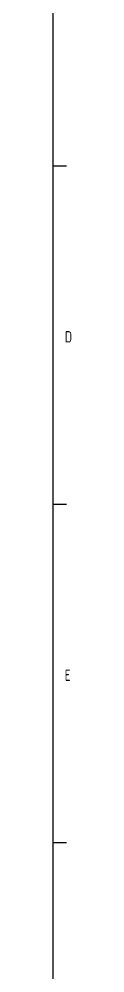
# Model space of a CAD drawing. Header units: millimetres. Extents: x 0 to 1189, y 0 to 841.
# Drawn here: x 1179 to 1183, y 429.1 to 639.5 of the extents above; entities that cross this region are included whole.
import ezdxf

# ---------------------------------------------------------------- set-up
doc = ezdxf.new("R2010")
doc.units = ezdxf.units.MM
doc.layers.add('162', color=7, linetype='CONTINUOUS', true_color=0xffffff)
doc.styles.add('iso-1', font='isocp.shx')

msp = doc.modelspace()

# ---------------------------------------------------------------- linework, layer by layer
at = {"layer": '162', "color": 163, "linetype": 'Continuous'}
for p, q in [((1179, 831), (1179, 10)), ((1179, 607.092), (1182, 607.092)), ((1179, 532.456), (1182, 532.456)), ((1179, 457.82), (1182, 457.82))]:
    msp.add_line(p, q, dxfattribs=at)

# ---------------------------------------------------------------- texts
at = {"layer": '162', "color": 163, "linetype": 'Continuous', "char_height": 2.5, "attachment_point": 7, "line_spacing_factor": 0.963855, "style": 'iso-1'}
for s, insert in [('\\W00.841;D ', (1181.625, 568.128)), ('\\W00.795;E ', (1181.625, 493.492))]:
    msp.add_mtext(s, dxfattribs=dict(at, insert=insert))

doc.saveas('drawing.dxf')
